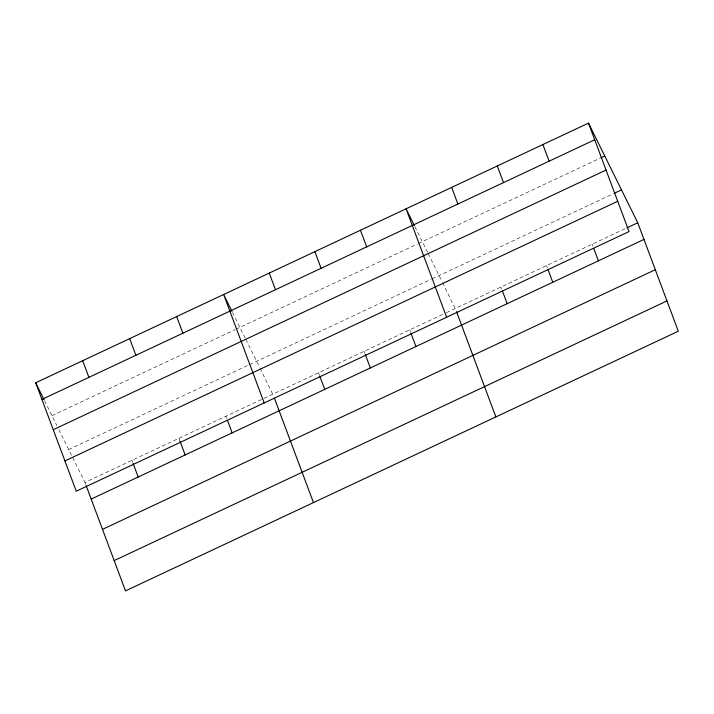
<?xml version="1.0" encoding="UTF-8"?>
<svg xmlns="http://www.w3.org/2000/svg" width="714" height="714" viewBox="0 0 714 714"><rect width="100%" height="100%" fill="white"/><g stroke="black" fill="none" stroke-linecap="round" stroke-linejoin="round"><path stroke-width="0.54" stroke-dasharray="3.57 2.68" d="M51.952 415.664L234.906 329.725M235.906 329.261L417.369 244.018M418.359 243.554L599.796 158.329M68.705 449.543L248.651 365.015M249.65 364.551L431.14 279.299M432.14 278.835L613.567 193.61M85.734 484.511L84.957 482.432L445.411 313.116M446.411 312.652L625.857 228.364M414.941 226.74L427.748 252.658M428.239 253.648L442.028 281.557M442.519 282.548L456.103 310.545M232.514 312.429L245.321 338.338M245.812 339.337L259.61 367.237M260.101 368.237L273.685 396.225M44.563 400.715L56.879 425.624M58.851 429.614L84.957 482.432M592.147 244.197L592.923 246.276M546.54 265.617L547.317 267.696M500.933 287.037L501.71 289.116M409.72 329.886L410.505 331.965M364.122 351.306L364.899 353.385M318.515 372.726L319.292 374.805M225.919 416.217L226.695 418.297M178.928 438.289L180.098 441.413M131.947 460.36L132.724 462.44"/><path stroke-width="1.07" d="M588.497 123.12L629.043 231.568L76.246 491.223L35.7 382.775L588.497 123.12L637.754 222.777L678.3 331.225L125.503 590.88L86.126 485.556M41.921 399.421L594.717 139.765M600.786 157.865L604.749 156.009M53.247 429.721L606.043 170.057M614.558 193.146L621.501 189.888M64.92 460.932L617.717 201.277M626.847 227.9L637.754 222.777M91.178 499.077L643.974 239.422M102.504 529.369L655.3 269.713M114.178 560.588L666.974 300.924M414.45 225.749L406.07 208.809L446.625 317.257M232.023 311.438L223.652 294.489L264.198 402.946M35.7 382.775L44.072 399.715M593.7 248.356L598.368 260.842M542.89 144.54L549.111 161.185M548.093 269.776L552.761 282.262M497.283 165.96L503.513 182.605M502.495 291.205L507.163 303.682M451.676 187.38L457.906 204.034M456.496 311.581L495.873 416.914M410.889 333.001L415.95 346.531M360.472 230.229L366.693 246.874M365.282 354.43L370.343 367.951M314.865 251.649L321.086 268.294M319.676 375.85L324.736 389.371M269.258 273.069L275.479 289.714M274.462 398.314L313.455 502.594M227.471 420.376L232.139 432.862M176.661 316.561L182.891 333.215M180.098 441.413L185.158 454.934M129.671 338.632L135.901 355.277M133.107 463.484L138.168 477.006M82.69 360.704L88.911 377.349"/></g></svg>
